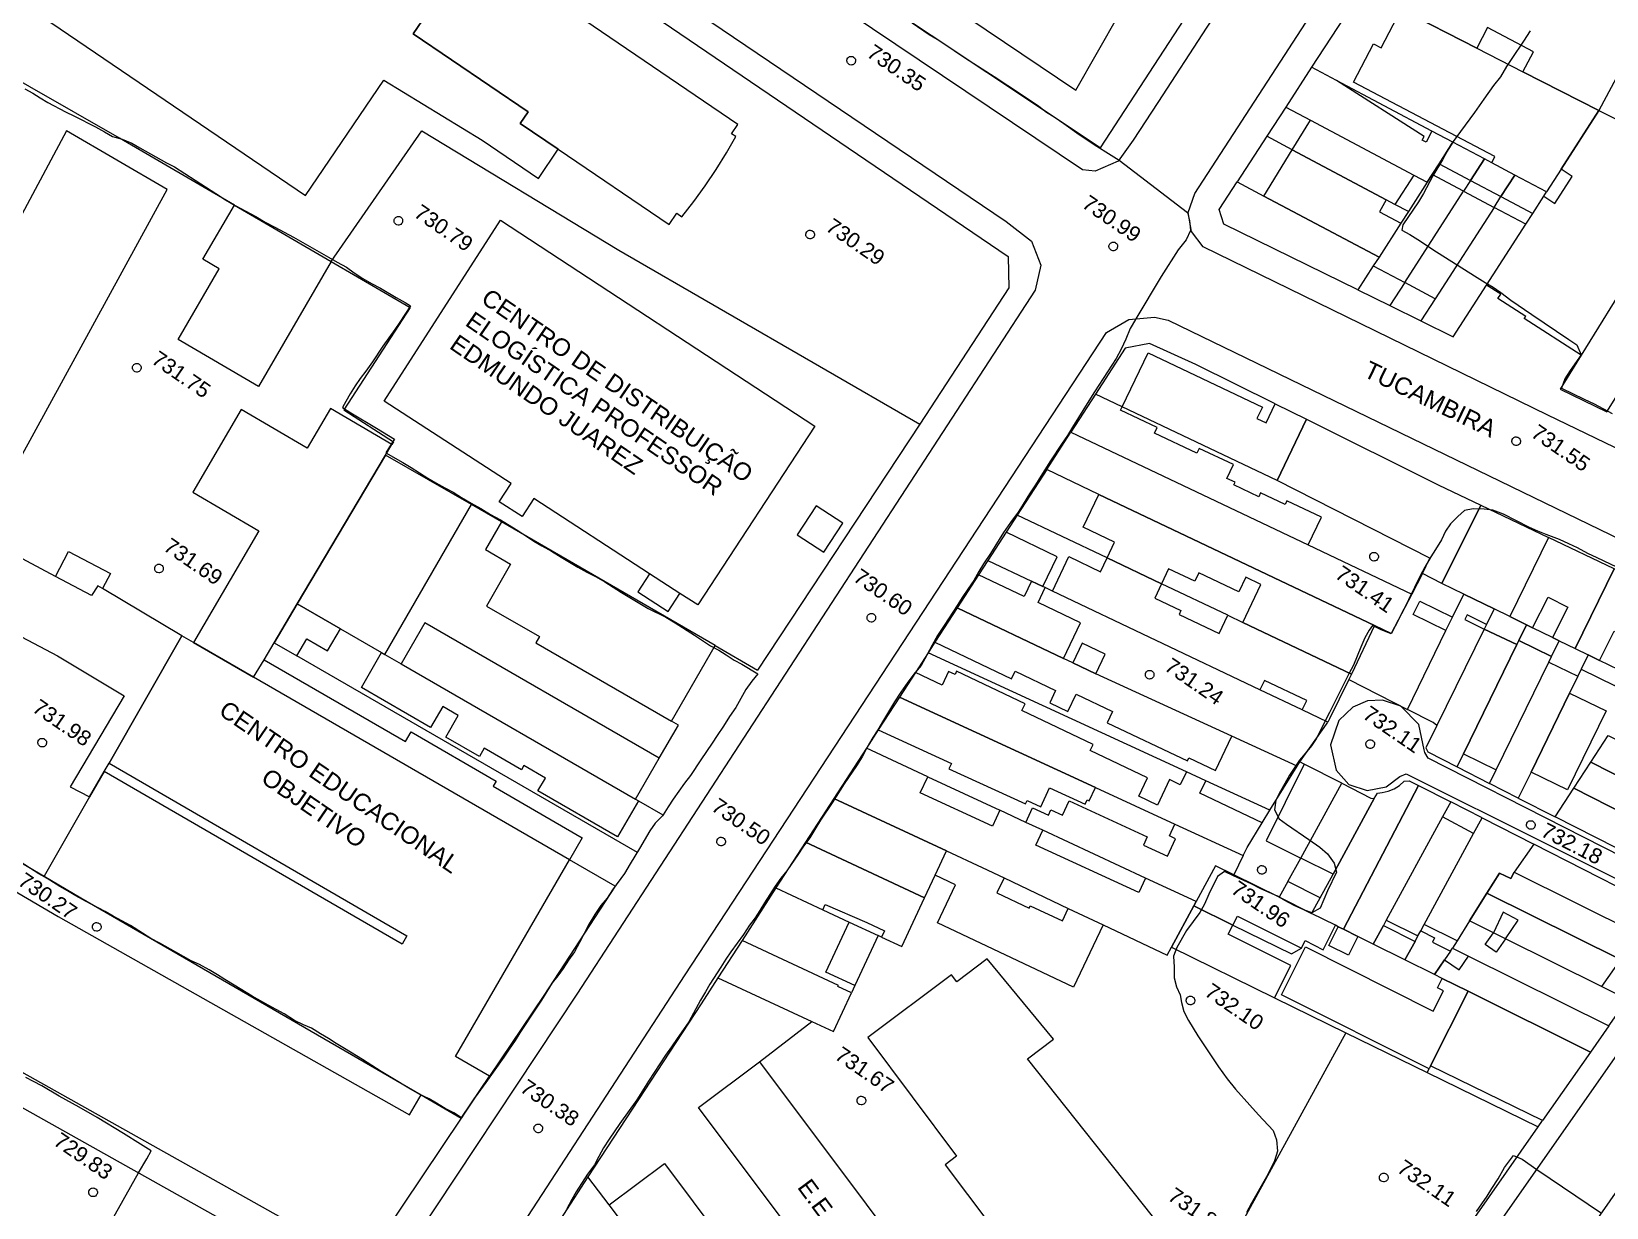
# Model space of a CAD drawing. Header units: metres. Extents: x 322294 to 7190115, y 7390841 to 10157759.
# Drawn here: x 322910.4 to 323092.1, y 7393613.1 to 7393748.8 of the extents above; entities that cross this region are included whole.
import ezdxf
from ezdxf.enums import TextEntityAlignment as Align

# ---------------------------------------------------------------- set-up
doc = ezdxf.new("R2010")
doc.units = ezdxf.units.M
doc.layers.get('0').update_dxf_attribs({"lineweight": 18})
for name, color, linetype, lineweight in [('100_SIST_VIARIO_MEIO_FIO', 1, 'Continuous', 18), ('160_P_SIMP_ASF_TOP', 7, 'Continuous', 18), ('206_MURO_E_MURO_ARRIMO', 7, 'Continuous', 18), ('214_PROJ_BEIRAL_EDIF', 10, 'Continuous', 18), ('216_EDIF_NOTAVEL', 2, 'Continuous', 18), ('218_EDIF_NOTAVEL_TOP', 7, 'Continuous', 18), ('600_CURVA_MESTRA', 14, 'Continuous', 18), ('604_CURVA_INTERM', 7, 'Continuous', 18), ('606_PTO_COTADO', 7, 'Continuous', 18), ('608_PTO_COTADO_INTERVIA', 1, 'Continuous', 18)]:
    doc.layers.add(name, color=color, linetype=linetype, lineweight=lineweight)
doc.styles.add('Style-Arial', font='arial.ttf', dxfattribs={"height": 1.75})

# ---------------------------------------------------------------- blocks, each defined once
blk = doc.blocks.new('SP09')
at = {"color": 0, "linetype": 'Continuous'}
blk.add_lwpolyline([(-0.03, -0.51), (-0.14, -0.49), (-0.24, -0.46), (-0.31, -0.42), (-0.35, -0.39), (-0.42, -0.31), (-0.47, -0.24), (-0.51, -0.15), (-0.52, -0.09), (-0.52, 0.03), (-0.51, 0.11), (-0.48, 0.2), (-0.44, 0.27), (-0.4, 0.33), (-0.32, 0.39), (-0.23, 0.44), (-0.15, 0.48), (-0.1, 0.48), (-0.03, 0.48), (0.08, 0.48), (0.19, 0.44), (0.27, 0.4), (0.35, 0.32), (0.41, 0.23), (0.46, 0.11), (0.48, 0.03), (0.48, -0.03), (0.47, -0.08), (0.44, -0.21), (0.38, -0.3), (0.31, -0.38), (0.23, -0.44), (0.1, -0.49), (0.02, -0.51)], close=True, dxfattribs=at)
blk = doc.blocks.new('SP10')
at = {"color": 0, "linetype": 'Continuous'}
blk.add_lwpolyline([(-0.03, -0.51), (-0.14, -0.49), (-0.24, -0.46), (-0.31, -0.42), (-0.35, -0.39), (-0.42, -0.31), (-0.47, -0.24), (-0.51, -0.15), (-0.52, -0.09), (-0.52, 0.03), (-0.51, 0.11), (-0.48, 0.2), (-0.44, 0.27), (-0.4, 0.33), (-0.32, 0.39), (-0.23, 0.44), (-0.15, 0.48), (-0.1, 0.48), (-0.03, 0.48), (0.08, 0.48), (0.19, 0.44), (0.27, 0.4), (0.35, 0.32), (0.41, 0.23), (0.46, 0.11), (0.48, 0.03), (0.48, -0.03), (0.47, -0.08), (0.44, -0.21), (0.38, -0.3), (0.31, -0.38), (0.23, -0.44), (0.1, -0.49), (0.02, -0.51)], close=True, dxfattribs=at)

msp = doc.modelspace()

# ---------------------------------------------------------------- linework, layer by layer
at = {"layer": '100_SIST_VIARIO_MEIO_FIO'}
for points in [[(323086.03, 7393810.731), (323079.976, 7393801.412), (323057.315, 7393766.633), (323045.978, 7393749.248), (323040.309, 7393740.555), (323037.475, 7393736.208), (323035.752, 7393733.805), (323033.085, 7393732.648), (323031.621, 7393732.794), (322988.581, 7393761.758), (322951.162, 7393787.143), (322932.79, 7393799.672), (322923.604, 7393805.937), (322918.699, 7393809.263), (322916.248, 7393810.925), (322914.622, 7393813.36), (322914.375, 7393815.554), (322915.073, 7393817.633), (322966.512, 7393890.6)], [(323177.054, 7393749.903), (323154.404, 7393717.841), (323131.751, 7393686.103), (323129.083, 7393684.792), (323126.11, 7393684.814), (323085.307, 7393704.51), (323045.573, 7393723.923), (323044.196, 7393725.672), (323043.819, 7393727.867), (323044.59, 7393730.06), (323077.632, 7393780.949), (323093.691, 7393805.611)], [(323103.206, 7393644.916), (323040.574, 7393555.447), (323038.188, 7393553.724), (323035.249, 7393553.879), (322996.362, 7393575.727), (322962.021, 7393595.284), (322960.779, 7393597.142), (322960.34, 7393599.335), (322960.772, 7393601.528), (322985.793, 7393639.968), (323034.416, 7393714.048), (323036.993, 7393715.538), (323039.956, 7393715.816), (323041.498, 7393715.445), (323120.653, 7393677.106)], [(323102.962, 7393648.943), (323071.497, 7393664.964), (323071.124, 7393665.589), (323071.059, 7393665.921), (323070.414, 7393668.812), (323068.351, 7393670.937), (323066.23, 7393671.636), (323064.497, 7393671.552), (323062.815, 7393670.838), (323061.21, 7393669.283), (323060.256, 7393666.478), (323060.882, 7393663.582), (323062.348, 7393661.914), (323064.466, 7393661.228), (323066.655, 7393661.634), (323068.228, 7393662.834), (323068.969, 7393663.137), (323101.355, 7393647.006)], [(323054.462, 7393559.412), (323093.935, 7393615.931)]]:
    msp.add_lwpolyline(points, dxfattribs=at)
msp.add_lwpolyline([(323022.846, 7393726.842), (323025.756, 7393724.57), (323026.823, 7393721.814), (323026.161, 7393718.934), (322973.298, 7393637.741), (322952.353, 7393606.114), (322949.743, 7393604.674), (322946.78, 7393604.349), (322944.601, 7393604.875), (322853.546, 7393655.928), (322817.077, 7393676.634), (322815.979, 7393678.578), (322815.788, 7393680.803), (322816.723, 7393683.184), (322876.239, 7393763.209), (322904.689, 7393802.35), (322907.443, 7393803.45), (322909.671, 7393803.269), (322911.645, 7393802.254), (322985.906, 7393751.814)], close=True, dxfattribs=at)
at = {"layer": '206_MURO_E_MURO_ARRIMO'}
for p, q in [((322911.385, 7393798.676), (323023.057, 7393722.825)), ((323055.621, 7393769.019), (323033.671, 7393735.359)), ((323033.671, 7393735.359), (322991.805, 7393763.231)), ((323063.89, 7393753.575), (323058.064, 7393744.628)), ((323055.076, 7393740.039), (323052.882, 7393736.671)), ((323052.882, 7393736.671), (323049.463, 7393731.421)), ((323023.057, 7393722.825), (323023.134, 7393719.201)), ((323023.134, 7393719.201), (323012.885, 7393703.484)), ((323063.404, 7393718.958), (323067.095, 7393717.147)), ((323067.095, 7393717.147), (323070.676, 7393715.389)), ((323039.351, 7393712.785), (323036.551, 7393712.22)), ((323044.72, 7393710.353), (323039.351, 7393712.785)), ((323036.551, 7393712.22), (323033.139, 7393706.945)), ((323053.841, 7393705.825), (323044.72, 7393710.353)), ((323012.885, 7393703.484), (322994.162, 7393675.083)), ((323027.505, 7393698.237), (323024.109, 7393692.989)), ((323024.109, 7393692.989), (323022.82, 7393690.995)), ((323020.725, 7393687.758), (323019.652, 7393686.098)), ((323014.616, 7393678.315), (323013.826, 7393677.095)), ((323013.826, 7393677.095), (323012.364, 7393674.834)), ((323059.784, 7393668.885), (323059.916, 7393669.107)), ((323008.079, 7393668.21), (323006.711, 7393666.096)), ((323056.71, 7393664.526), (323059.784, 7393668.885)), ((323057.21, 7393664.271), (323056.71, 7393664.526)), ((323074.848, 7393663.943), (323078.586, 7393662.04)), ((323077.739, 7393658.067), (323074.105, 7393659.917)), ((323081.906, 7393660.35), (323086.175, 7393658.176)), ((322977.713, 7393650.196), (322969.507, 7393637.592)), ((322996.28, 7393649.973), (322992.365, 7393643.921)), ((322989.588, 7393639.629), (322987.636, 7393636.612)), ((322969.507, 7393637.592), (322963.229, 7393628.252)), ((322987.636, 7393636.612), (322974.562, 7393616.663)), ((323058.586, 7393585.793), (323084.213, 7393622.439)), ((323084.213, 7393622.439), (323084.703, 7393623.14)), ((322974.562, 7393616.663), (322963.778, 7393599.976))]:
    msp.add_line(p, q, dxfattribs=at)
for points in [[(322933.808, 7393728.745), (322920.567, 7393736.462), (322879.163, 7393760.194)], [(323071.948, 7393737.263), (323060.947, 7393743.099)], [(322944.972, 7393722.239), (322955.442, 7393737.282), (322978.136, 7393723.555), (323012.885, 7393703.484)], [(323055.836, 7393735.104), (323052.882, 7393736.671)], [(323076.392, 7393731.585), (323075.591, 7393730.341)], [(323079.103, 7393728.477), (323079.905, 7393729.722)], [(323069.227, 7393728), (323067.68, 7393728.821)], [(322944.972, 7393722.239), (322954.076, 7393716.934), (322946.428, 7393705.137), (322952.155, 7393701.422), (322951.976, 7393701.12)], [(323068.802, 7393719.798), (323067.095, 7393717.147)], [(322964.621, 7393692.189), (322961.149, 7393694.194)], [(323034.477, 7393688.055), (323024.109, 7393692.989)], [(323028.165, 7393684.217), (323027.335, 7393684.612)], [(323048.415, 7393681.422), (323040.752, 7393685.069)], [(322980.298, 7393654.058), (322941.027, 7393676.741)], [(322989.277, 7393677.947), (322994.162, 7393675.083)], [(323043.628, 7393663.375), (323013.826, 7393677.095)], [(323089.155, 7393675.197), (323088.761, 7393674.39)], [(323056.983, 7393670.503), (323052.097, 7393672.828)], [(322982.817, 7393664.944), (322985.019, 7393668.757), (322984.232, 7393669.212)], [(323056.39, 7393664.022), (323048.843, 7393667.481)], [(323053.258, 7393658.941), (323056.39, 7393664.022)], [(323056.39, 7393664.022), (323056.71, 7393664.526)], [(323013.79, 7393662.802), (323022.104, 7393658.933)], [(323053.258, 7393658.941), (323045.864, 7393662.345)], [(322980.425, 7393660.022), (322983.211, 7393658.413)], [(322900.176, 7393658.177), (322911.867, 7393651.326)], [(323052.364, 7393657.49), (323053.258, 7393658.941)], [(322977.713, 7393650.196), (322972.454, 7393653.233)], [(323055.306, 7393650.707), (323056.805, 7393653.431)], [(323001.668, 7393647.466), (323004.723, 7393646.044)], [(323048.977, 7393645.693), (323055.735, 7393642.376), (323056.881, 7393643.031)], [(323008.459, 7393644.306), (323008.075, 7393644.484)], [(323080.419, 7393644.118), (323079.024, 7393644.811)], [(323074.093, 7393642.69), (323074.32, 7393643.016)], [(323005.391, 7393638.718), (323004.994, 7393637.864)], [(323053.794, 7393637.321), (323062.02, 7393633.283)], [(322994.398, 7393629.913), (323000.428, 7393634.584)], [(323062.02, 7393633.283), (323040.593, 7393594.165)], [(323062.02, 7393633.283), (323071.395, 7393628.702)], [(323071.395, 7393628.702), (323071.605, 7393629.119)], [(323071.395, 7393628.702), (323084.213, 7393622.439)], [(322977.045, 7393613.423), (322974.562, 7393616.663)]]:
    msp.add_lwpolyline(points, dxfattribs=at)
at = {"layer": '214_PROJ_BEIRAL_EDIF'}
for points in [[(323048.353, 7393772.696), (323010.386, 7393791.908), (322993.709, 7393767.015), (323030.87, 7393741.983)], [(323084.002, 7393759.946), (323082.724, 7393757.518), (323088.001, 7393754.739), (323089.279, 7393757.167), (323094.983, 7393754.162), (323097.519, 7393752.827), (323098.093, 7393752.525), (323091.207, 7393739.656), (323082.441, 7393744.123), (323083.655, 7393746.429), (323078.367, 7393749.214), (323077.115, 7393746.836), (323068.393, 7393751.281), (323063.89, 7393753.575), (323072.116, 7393766.206)], [(323086.837, 7393732.869), (323085.155, 7393730.257), (323081.498, 7393732.197), (323078.832, 7393733.612), (323079.21, 7393734.33), (323062.892, 7393742.925), (323065.211, 7393747.328), (323066.073, 7393746.875), (323068.393, 7393751.281), (323077.115, 7393746.836), (323082.441, 7393744.123), (323091.207, 7393739.656)], [(323060.947, 7393743.099), (323058.064, 7393744.628), (323055.076, 7393740.039), (323057.932, 7393738.524), (323069.855, 7393732.199), (323071.402, 7393731.378), (323071.971, 7393732.261), (323072.772, 7393733.506), (323074.366, 7393735.981), (323071.948, 7393737.263), (323071.269, 7393735.984), (323070.809, 7393736.228), (323071.04, 7393736.664)], [(323057.932, 7393738.524), (323069.855, 7393732.199), (323067.68, 7393728.821), (323066.663, 7393729.361), (323055.836, 7393735.104)], [(323078.233, 7393719.508), (323082.76, 7393726.538), (323083.561, 7393727.782), (323084.839, 7393729.767), (323086.13, 7393728.935), (323088.128, 7393732.038), (323086.837, 7393732.869), (323091.207, 7393739.656), (323095.099, 7393737.673), (323102.942, 7393733.676), (323100.778, 7393730.185), (323089.146, 7393711.422), (323082.595, 7393715.64), (323082.756, 7393715.89), (323079.549, 7393717.955), (323079.87, 7393718.454)], [(323068.355, 7393726.646), (323065.837, 7393722.735), (323052.571, 7393729.773), (323055.836, 7393735.104), (323066.663, 7393729.361), (323065.91, 7393727.943)], [(323072.772, 7393733.506), (323076.392, 7393731.585), (323077.986, 7393734.06), (323074.366, 7393735.981)], [(323079.905, 7393729.722), (323081.498, 7393732.197), (323078.832, 7393733.612), (323077.986, 7393734.06), (323076.392, 7393731.585)], [(323052.571, 7393729.773), (323065.837, 7393722.735), (323065.182, 7393721.718), (323063.404, 7393718.958), (323047.939, 7393726.547), (323047.396, 7393728.247), (323049.463, 7393731.421)], [(323068.355, 7393726.646), (323065.837, 7393722.735), (323065.182, 7393721.718), (323068.802, 7393719.798), (323075.591, 7393730.341), (323071.971, 7393732.261), (323071.402, 7393731.378), (323069.227, 7393728)], [(323079.905, 7393729.722), (323083.561, 7393727.782), (323084.839, 7393729.767), (323085.155, 7393730.257), (323081.498, 7393732.197)], [(323079.103, 7393728.477), (323072.315, 7393717.935), (323068.802, 7393719.798), (323075.591, 7393730.341)], [(323092.127, 7393704.902), (323097.546, 7393713.552), (323098.021, 7393714.31), (323094.662, 7393715.937), (323095.905, 7393716.41), (323097.297, 7393718.472), (323097.136, 7393719.624), (323100.369, 7393718.058), (323100.517, 7393718.294), (323105.675, 7393726.529), (323106.292, 7393727.514), (323100.778, 7393730.185), (323089.146, 7393711.422), (323086.726, 7393707.518)], [(323074.403, 7393713.56), (323078.233, 7393719.508), (323082.76, 7393726.538), (323079.103, 7393728.477), (323072.315, 7393717.935), (323070.676, 7393715.389)], [(323036.203, 7393705.487), (323039.221, 7393711.706), (323052.387, 7393705.441), (323051.763, 7393704.13), (323052.802, 7393703.636), (323053.841, 7393705.825), (323057.455, 7393704.031), (323054.096, 7393696.972)], [(323057.661, 7393689.541), (323059.187, 7393692.747), (323055.202, 7393694.644), (323054.995, 7393694.211), (323052.186, 7393695.548), (323051.965, 7393695.085), (323049.087, 7393696.455), (323049.235, 7393696.765), (323048.298, 7393697.211), (323049.054, 7393698.8), (323045.11, 7393700.677), (323044.84, 7393700.11), (323039.933, 7393702.445), (323040.23, 7393703.069), (323036.005, 7393705.08), (323036.203, 7393705.487), (323033.139, 7393706.945), (323030.302, 7393702.561)], [(323054.096, 7393696.972), (323057.455, 7393704.031), (323072.644, 7393696.491), (323077.572, 7393694.124), (323073.084, 7393685.104), (323070.869, 7393686.237), (323071.717, 7393688.021)], [(323065.326, 7393680.238), (323033.516, 7393695.376), (323027.505, 7393698.237), (323030.302, 7393702.561), (323057.661, 7393689.541), (323069.621, 7393683.85), (323067.253, 7393679.321)], [(322946.044, 7393679.88), (322950.795, 7393677.136), (322951.171, 7393676.919), (322961.149, 7393694.194), (322951.256, 7393699.908), (322941.066, 7393682.756)], [(323033.516, 7393695.376), (323065.326, 7393680.238), (323062.663, 7393674.642), (323050.126, 7393680.608), (323052.213, 7393684.993), (323050.479, 7393685.819), (323049.678, 7393684.137), (323045.072, 7393686.329), (323044.607, 7393685.353), (323041.574, 7393686.797), (323040.752, 7393685.069), (323034.477, 7393688.055), (323035.336, 7393689.861), (323031.712, 7393691.586)], [(323079.11, 7393682.161), (323075.604, 7393683.873), (323073.084, 7393685.104), (323077.572, 7393694.124), (323085.379, 7393690.409), (323080.92, 7393681.277)], [(322984.232, 7393669.212), (322989.277, 7393677.947), (322964.621, 7393692.189), (322962.779, 7393689), (322965.674, 7393687.328), (322962.879, 7393682.489), (322968.985, 7393678.962), (322968.576, 7393678.255)], [(323025.76, 7393685.362), (323027.078, 7393684.735), (323028.721, 7393688.187), (323022.82, 7393690.995), (323020.725, 7393687.758)], [(323083.55, 7393679.993), (323085.345, 7393683.519), (323087.633, 7393682.354), (323085.858, 7393678.866), (323086.62, 7393678.494), (323088.471, 7393677.59), (323092.968, 7393686.798), (323085.379, 7393690.409), (323080.92, 7393681.277), (323082.852, 7393680.334)], [(323056.983, 7393670.503), (323057.496, 7393671.581), (323052.61, 7393673.907), (323052.097, 7393672.828), (323028.165, 7393684.217), (323030.058, 7393688.196), (323033.715, 7393686.455), (323034.477, 7393688.055), (323040.752, 7393685.069), (323039.962, 7393683.41), (323042.981, 7393681.973), (323042.771, 7393681.532), (323047.416, 7393679.322), (323048.415, 7393681.422), (323050.126, 7393680.608), (323062.663, 7393674.642), (323062.361, 7393674.006), (323060.139, 7393669.481), (323059.916, 7393669.107)], [(322985.203, 7393683.951), (322981.703, 7393686.224), (322980.353, 7393684.146), (322983.852, 7393681.872)], [(323029.454, 7393676.432), (323031.416, 7393680.556), (323026.515, 7393682.889), (323027.335, 7393684.612), (323027.078, 7393684.735), (323025.76, 7393685.362), (323024.918, 7393683.592), (323019.652, 7393686.098), (323017.179, 7393682.276)], [(323073.558, 7393679.681), (323069.781, 7393681.525), (323070.532, 7393683.062), (323074.308, 7393681.218), (323075.604, 7393683.873), (323073.084, 7393685.104), (323070.869, 7393686.237), (323069.621, 7393683.85), (323067.253, 7393679.321), (323065.326, 7393680.238), (323062.663, 7393674.642), (323062.361, 7393674.006), (323069.112, 7393670.577)], [(323091.262, 7393676.228), (323092.968, 7393679.578), (323095.186, 7393678.448), (323093.499, 7393675.135), (323093.877, 7393674.951), (323096.13, 7393673.85), (323100.664, 7393683.136), (323092.968, 7393686.798), (323088.471, 7393677.59), (323089.967, 7393676.86)], [(323078.235, 7393680.38), (323076.001, 7393681.47), (323075.736, 7393680.927), (323077.968, 7393679.837), (323072.497, 7393668.702), (323072.076, 7393669.071), (323069.112, 7393670.577), (323073.558, 7393679.681), (323074.308, 7393681.218), (323075.604, 7393683.873), (323079.11, 7393682.161)], [(322941.027, 7393676.741), (322942.16, 7393678.697), (322944.554, 7393677.31), (322946.044, 7393679.88), (322941.066, 7393682.756), (322938.396, 7393678.261)], [(323048.843, 7393667.481), (323033.161, 7393674.667), (323030.503, 7393675.933), (323029.454, 7393676.432), (323017.179, 7393682.276), (323014.616, 7393678.315), (323023.453, 7393674.109), (323023.869, 7393674.983), (323028.536, 7393672.761), (323027.849, 7393671.317), (323029.945, 7393670.32), (323030.904, 7393672.334), (323035.111, 7393670.332), (323034.493, 7393669.032), (323043.739, 7393664.631), (323043.909, 7393664.988), (323046.965, 7393663.533)], [(323081.749, 7393678.076), (323081.962, 7393678.511), (323082.852, 7393680.334), (323080.92, 7393681.277), (323079.11, 7393682.161), (323078.235, 7393680.38), (323077.968, 7393679.837)], [(322953.042, 7393675.838), (322980.087, 7393660.217), (322982.817, 7393664.944), (322955.773, 7393680.565)], [(323075.574, 7393665.43), (323081.749, 7393678.076), (323077.968, 7393679.837), (323072.497, 7393668.702), (323071.227, 7393666.131), (323071.465, 7393665.666), (323074.848, 7393663.943)], [(323082.852, 7393680.334), (323081.962, 7393678.511), (323085.73, 7393676.672), (323086.62, 7393678.494), (323085.858, 7393678.866), (323083.55, 7393679.993)], [(323030.503, 7393675.933), (323033.161, 7393674.667), (323034.25, 7393676.953), (323031.59, 7393678.219)], [(323085.414, 7393676.024), (323085.73, 7393676.672), (323081.962, 7393678.511), (323081.749, 7393678.076), (323075.574, 7393665.43), (323079.343, 7393663.59)], [(322972.454, 7393653.233), (322936.027, 7393674.274), (322937.234, 7393676.306), (322953.543, 7393666.855), (322954.2, 7393667.988), (322963.997, 7393662.311), (322963.652, 7393661.716), (322973.921, 7393655.765)], [(322950.795, 7393677.136), (322951.171, 7393676.919), (322953.042, 7393675.838), (322980.087, 7393660.217), (322980.425, 7393660.022), (322978.018, 7393655.856), (322968.826, 7393661.165), (322969.685, 7393662.651), (322967.2, 7393664.086), (322966.923, 7393663.608), (322962.623, 7393666.092), (322962.07, 7393665.134), (322958.203, 7393667.368), (322959.638, 7393669.851), (322957.843, 7393670.888), (322956.448, 7393668.472), (322948.456, 7393673.088)], [(323089.967, 7393676.86), (323089.155, 7393675.197), (323093.065, 7393673.288), (323093.877, 7393674.951), (323093.499, 7393675.135), (323091.262, 7393676.228)], [(323033.122, 7393661.559), (323042.279, 7393657.343), (323050.161, 7393653.715), (323050.612, 7393654.648), (323052.364, 7393657.49), (323045.181, 7393660.909), (323045.864, 7393662.345), (323043.628, 7393663.375), (323042.917, 7393661.881), (323041.684, 7393662.468), (323040.292, 7393659.543), (323038.134, 7393660.57), (323039.14, 7393662.683), (323032.517, 7393665.834), (323032.853, 7393666.54), (323024.648, 7393670.445), (323025.008, 7393671.203), (323017.104, 7393674.964), (323016.93, 7393674.599), (323016.192, 7393674.951), (323015.44, 7393673.37), (323012.364, 7393674.834), (323010.51, 7393671.969)], [(323079.343, 7393663.59), (323085.414, 7393676.024), (323088.761, 7393674.39), (323087.816, 7393672.454), (323083.369, 7393663.347), (323081.906, 7393660.35), (323078.586, 7393662.04)], [(323033.122, 7393661.559), (323010.51, 7393671.969), (323008.079, 7393668.21), (323016.51, 7393664.328), (323016.236, 7393663.733), (323025.072, 7393659.665), (323025.258, 7393660.069), (323026.821, 7393659.349), (323027.826, 7393661.532), (323031.949, 7393659.634), (323032.186, 7393660.149), (323032.423, 7393660.039)], [(323083.369, 7393663.347), (323087.816, 7393672.454), (323092.028, 7393670.397), (323087.582, 7393661.29)], [(323106.868, 7393660.144), (323104.741, 7393657.139), (323090.284, 7393664.5), (323092.28, 7393667.572)], [(323038.892, 7393651.12), (323038.118, 7393649.439), (323026.263, 7393654.896), (323027.059, 7393656.627), (323025.104, 7393657.537), (323022.104, 7393658.933), (323021.26, 7393657.1), (323012.93, 7393660.935), (323013.79, 7393662.802), (323006.711, 7393666.096), (323002.956, 7393660.292), (323015.93, 7393654.254), (323020.073, 7393652.326), (323022.592, 7393651.132), (323030.001, 7393647.622), (323034.004, 7393645.725), (323041.416, 7393642.213), (323041.92, 7393643.15), (323044.476, 7393647.903), (323044.742, 7393648.398)], [(323056.805, 7393653.431), (323061.554, 7393662.059), (323057.21, 7393664.271), (323052.81, 7393655.416)], [(323102.632, 7393654.178), (323088.314, 7393661.468), (323090.284, 7393664.5), (323104.741, 7393657.139), (323107.497, 7393655.735), (323105.417, 7393652.761)], [(323060.533, 7393651.578), (323056.805, 7393653.431), (323061.554, 7393662.059), (323064.913, 7393660.349), (323065.284, 7393660.276)], [(323061.142, 7393645.503), (323060.81, 7393645.669), (323058.038, 7393647.046), (323059.034, 7393648.854), (323060.533, 7393651.578), (323065.284, 7393660.276), (323065.658, 7393660.895), (323066.197, 7393660.969), (323066.909, 7393661.122), (323067.592, 7393661.402), (323068.217, 7393661.796), (323068.755, 7393662.286), (323069.325, 7393662.351), (323070.397, 7393661.805), (323061.733, 7393645.21)], [(323065.182, 7393643.496), (323063.41, 7393644.377), (323061.733, 7393645.21), (323070.397, 7393661.805), (323074.105, 7393659.917), (323073.171, 7393658.199), (323066.68, 7393646.252), (323066.343, 7393645.633)], [(323014.632, 7393651.465), (323015.93, 7393654.254), (323002.956, 7393660.292), (322999.689, 7393655.242), (323013.417, 7393648.854)], [(323044.742, 7393648.398), (323038.892, 7393651.12), (323027.059, 7393656.627), (323025.104, 7393657.537), (323025.881, 7393659.226), (323027.703, 7393658.387), (323027.986, 7393659.001), (323029.341, 7393658.377), (323030.091, 7393660.007), (323039.103, 7393655.858), (323038.665, 7393654.907), (323041.436, 7393653.631), (323042.371, 7393655.662), (323041.656, 7393655.991), (323042.279, 7393657.343), (323050.161, 7393653.715), (323049.087, 7393651.494), (323046.972, 7393652.545)], [(323086.175, 7393658.176), (323088.314, 7393661.468), (323102.632, 7393654.178), (323100.232, 7393651.019)], [(323070.648, 7393645.016), (323071.051, 7393645.757), (323076.753, 7393656.253), (323073.171, 7393658.199), (323066.68, 7393646.252), (323070.333, 7393644.437)], [(323076.753, 7393656.253), (323077.739, 7393658.067), (323083.701, 7393655.031), (323081.414, 7393651.79), (323081.047, 7393651.052), (323079.746, 7393651.698), (323078.292, 7393649.375), (323076.287, 7393646.171), (323074.851, 7393643.869), (323071.051, 7393645.757)], [(322955.339, 7393626.105), (322959.98, 7393623.416), (322948.695, 7393606.625), (322890.352, 7393639.325), (322899.961, 7393654.599), (322913.479, 7393646.678), (322954.002, 7393623.823)], [(323008.459, 7393644.306), (323010.794, 7393643.219), (323013.417, 7393648.854), (322999.689, 7393655.242), (322996.28, 7393649.973), (323001.668, 7393647.466), (323001.945, 7393648.068), (323006.743, 7393645.996), (323008.801, 7393645.049)], [(323095.73, 7393644.676), (323098.723, 7393643.189), (323100.886, 7393646.281), (323083.701, 7393655.031), (323081.414, 7393651.79)], [(323056.881, 7393643.031), (323057.32, 7393643.903), (323059.398, 7393642.859), (323060.81, 7393645.669), (323058.038, 7393647.046), (323054.31, 7393648.898), (323049.087, 7393651.494), (323046.972, 7393652.545), (323044.742, 7393648.398), (323044.476, 7393647.903), (323048.977, 7393645.693), (323049.503, 7393646.74)], [(323081.414, 7393651.79), (323095.73, 7393644.676), (323093.68, 7393641.728), (323078.292, 7393649.375), (323079.746, 7393651.698), (323081.047, 7393651.052)], [(323059.034, 7393648.854), (323055.306, 7393650.707), (323054.31, 7393648.898), (323058.038, 7393647.046)], [(323079.024, 7393644.811), (323076.287, 7393646.171), (323078.292, 7393649.375), (323093.68, 7393641.728), (323091.509, 7393638.607), (323080.419, 7393644.118), (323081.907, 7393646.257), (323080.168, 7393647.202)], [(323053.794, 7393637.321), (323055.657, 7393641.027), (323048.452, 7393644.649), (323048.977, 7393645.693), (323044.476, 7393647.903), (323041.92, 7393643.15)], [(323004.723, 7393646.044), (323008.075, 7393644.484), (323005.391, 7393638.718), (323002.04, 7393640.278)], [(323061.142, 7393645.503), (323061.733, 7393645.21), (323063.41, 7393644.377), (323062.319, 7393642.207), (323060.057, 7393643.344)], [(323066.343, 7393645.633), (323069.997, 7393643.818), (323068.835, 7393641.681), (323065.182, 7393643.496)], [(323079.024, 7393644.811), (323076.287, 7393646.171), (323074.851, 7393643.869), (323074.32, 7393643.016), (323076.158, 7393642.102), (323092.34, 7393634.061), (323094.485, 7393637.128), (323091.509, 7393638.607), (323080.419, 7393644.118), (323079.346, 7393642.575), (323078.081, 7393643.454)], [(323004.994, 7393637.864), (323003.422, 7393638.595), (323003.491, 7393638.743), (322992.365, 7393643.921), (322989.588, 7393639.629), (323000.428, 7393634.584), (323002.927, 7393633.422)], [(323069.997, 7393643.818), (323070.333, 7393644.437), (323070.648, 7393645.016), (323072.256, 7393644.217), (323072.011, 7393643.725), (323074.093, 7393642.69), (323073.406, 7393641.703), (323072.221, 7393639.998), (323068.835, 7393641.681)], [(323071.775, 7393629.457), (323071.605, 7393629.119), (323054.595, 7393637.67), (323057.363, 7393643.175), (323072.085, 7393635.775), (323073.266, 7393638.124), (323072.579, 7393638.469), (323073.122, 7393639.55), (323076.104, 7393638.069)], [(323076.158, 7393642.102), (323092.34, 7393634.061), (323090.233, 7393631.048), (323076.104, 7393638.069), (323073.122, 7393639.55), (323072.221, 7393639.998), (323073.406, 7393641.703), (323075.074, 7393640.543)], [(323076.104, 7393638.069), (323090.233, 7393631.048), (323084.703, 7393623.14), (323071.775, 7393629.457)]]:
    msp.add_lwpolyline(points, close=True, dxfattribs=at)
at = {"layer": '216_EDIF_NOTAVEL'}
for points in [[(322971.161, 7393735.18), (322966.778, 7393738.157), (322967.682, 7393739.487), (322954.443, 7393748.479), (322960.748, 7393757.762), (322922.796, 7393783.54), (322921.278, 7393784.571), (322916.652, 7393777.761), (322918.857, 7393776.264), (322909.371, 7393762.298), (322907.298, 7393763.706), (322902.517, 7393756.668), (322942.019, 7393729.837), (322951.05, 7393743.133), (322962.392, 7393736.226), (322968.879, 7393731.82)], [(322971.161, 7393735.18), (322983.949, 7393726.502), (322984.832, 7393727.79), (322985.417, 7393727.39), (322986.806, 7393729.156), (322988.128, 7393730.973), (322989.382, 7393732.839), (322990.565, 7393734.75), (322991.646, 7393736.649), (322991.168, 7393736.972), (322991.896, 7393738.048), (322961.387, 7393758.783), (322947.941, 7393767.883), (322923.476, 7393784.544), (322922.796, 7393783.54), (322960.748, 7393757.762), (322954.443, 7393748.479), (322967.682, 7393739.487), (322966.778, 7393738.157)], [(322898.376, 7393721.452), (322894.771, 7393714.882), (322900.485, 7393711.535), (322895.581, 7393703.12), (322907.318, 7393696.28), (322926.06, 7393730.545), (322914.453, 7393737.31), (322904.154, 7393718.085)], [(322933.808, 7393728.745), (322944.972, 7393722.239), (322936.574, 7393707.83), (322927.312, 7393713.227), (322932.06, 7393721.375), (322930.158, 7393722.483)], [(322985.203, 7393683.951), (322981.703, 7393686.224), (322968.366, 7393694.891), (322967.008, 7393692.801), (322964.367, 7393694.517), (322965.724, 7393696.607), (322951.093, 7393706.114), (322964.52, 7393727.007), (323000.753, 7393703.246), (322987.25, 7393682.621)], [(322871.139, 7393699.005), (322907.857, 7393679.658), (322913.387, 7393676.768), (322921.106, 7393672.121), (322914.853, 7393661.652), (322917.111, 7393660.472), (322918.795, 7393663.41), (322919.351, 7393664.379), (322927.761, 7393679.05), (322918.579, 7393684.508), (322918.06, 7393684.817), (322917.327, 7393683.723), (322913.175, 7393685.91), (322906.514, 7393689.42), (322848.494, 7393719.749), (322842.531, 7393711.886), (322860.877, 7393701.891), (322862.874, 7393705.461), (322871.94, 7393700.499)], [(322951.976, 7393701.12), (322944.899, 7393705.266), (322942.22, 7393700.693), (322934.583, 7393705.168), (322929, 7393695.64), (322936.637, 7393691.165), (322929.089, 7393678.282), (322936.027, 7393674.274), (322937.234, 7393676.306), (322938.396, 7393678.261), (322941.066, 7393682.756), (322951.256, 7393699.908)], [(323003.978, 7393692.041), (323000.918, 7393694.044), (322998.731, 7393690.703), (323001.791, 7393688.7)], [(322918.579, 7393684.508), (322918.06, 7393684.817), (322917.327, 7393683.723), (322913.175, 7393685.91), (322914.692, 7393688.79), (322919.501, 7393686.257)], [(322911.867, 7393651.326), (322916.087, 7393648.854), (322955.339, 7393626.105), (322959.98, 7393623.416), (322963.229, 7393628.252), (322959.297, 7393630.531), (322972.454, 7393653.233), (322936.027, 7393674.274), (322929.089, 7393678.282), (322927.761, 7393679.05), (322919.351, 7393664.379), (322953.716, 7393644.463), (322953.156, 7393643.497), (322918.795, 7393663.41), (322917.111, 7393660.472)], [(323015.93, 7393654.254), (323020.073, 7393652.326), (323022.592, 7393651.132), (323021.771, 7393649.4), (323025.481, 7393647.642), (323025.614, 7393647.923), (323029.313, 7393646.17), (323030.001, 7393647.622), (323034.004, 7393645.725), (323030.594, 7393638.53), (323014.899, 7393645.967), (323016.977, 7393650.354), (323014.632, 7393651.465)], [(323020.658, 7393641.805), (323017.13, 7393639.161), (323016.525, 7393639.968), (323006.867, 7393632.731), (323017.12, 7393619.048), (323015.804, 7393618.062), (323023.399, 7393607.926), (323020.337, 7393605.632), (323024.198, 7393600.479), (323039.719, 7393612.109), (323025.277, 7393630.251), (323028.305, 7393632.519)], [(322994.398, 7393629.913), (323031.395, 7393580.539), (323024.353, 7393575.262), (323001.091, 7393606.306), (322995.41, 7393602.049), (323005.149, 7393589.051), (323007.403, 7393590.74), (323011.108, 7393585.796), (323003.347, 7393579.981), (322999.509, 7393585.104), (322998.757, 7393584.541), (322989.092, 7393597.439), (322988.064, 7393596.059), (322985.541, 7393599.427), (322987.226, 7393599.986), (322981.853, 7393607.156), (322980.522, 7393606.158), (322978.003, 7393609.52), (322979.263, 7393610.464), (322977.045, 7393613.423), (322983.404, 7393618.188), (322993.215, 7393605.094), (322998.841, 7393609.309), (322987.34, 7393624.658)]]:
    msp.add_lwpolyline(points, close=True, dxfattribs=at)
at = {"layer": '600_CURVA_MESTRA', "elevation": 730}
msp.add_lwpolyline([(322917.977, 7393608.619), (322922.75, 7393617.126), (322923.723, 7393618.751), (322924.216, 7393619.668), (322922.965, 7393620.427), (322921.032, 7393621.66), (322917.97, 7393623.502), (322915.9, 7393624.693), (322913.609, 7393625.964), (322911.597, 7393627.145), (322910.648, 7393627.661), (322909.734, 7393628.098)], dxfattribs=at)
at = {"layer": '604_CURVA_INTERM'}
for points, elevation in [([(323011.977, 7393749.764), (323013.946, 7393748.401), (323014.859, 7393747.858), (323016.846, 7393746.585), (323017.69, 7393745.991), (323018.552, 7393745.422), (323021.45, 7393743.579), (323024.485, 7393741.578), (323026.598, 7393740.147), (323027.493, 7393739.471), (323028.37, 7393738.902), (323029.49, 7393738.135), (323031.259, 7393736.886), (323032.978, 7393735.711), (323034.951, 7393734.487), (323035.846, 7393733.936), (323043.729, 7393727.877), (323043.968, 7393726.975), (323044.101, 7393725.796), (323043.589, 7393724.712), (323042.661, 7393723.591), (323040.699, 7393720.516), (323037.793, 7393715.613), (323037.746, 7393715.538), (323037.141, 7393714.49), (323036.622, 7393713.266), (323036.104, 7393712.108), (323035.534, 7393711.052), (323033.025, 7393707.181), (323032.377, 7393706.174), (323030.496, 7393703.123), (323029.923, 7393702.159), (323029.231, 7393701.173), (323027.946, 7393699.241), (323026.826, 7393697.459), (323026.223, 7393696.485), (323025.512, 7393695.419), (323024.783, 7393694.238), (323024.199, 7393693.333), (323023.321, 7393692.142), (323022.51, 7393690.982), (323021.026, 7393688.551), (323020.212, 7393687.346), (323019.662, 7393686.463), (323019.114, 7393685.452), (323018.398, 7393684.431), (323017.773, 7393683.494), (323017.175, 7393682.543), (323015.67, 7393680.261), (323014.926, 7393679.105), (323014.298, 7393677.967), (323013.694, 7393676.81), (323013.044, 7393675.632), (323012.325, 7393674.812), (323011.497, 7393673.715), (323010.696, 7393672.542), (323009.959, 7393671.426), (323008.556, 7393669.131), (323008.023, 7393668.227), (323007.454, 7393667.312), (323006.793, 7393666.208), (323006.205, 7393665.118), (323005.571, 7393664.076), (323004.159, 7393661.984), (323002.776, 7393659.801), (323001.404, 7393657.779), (323000.758, 7393656.73), (323000.182, 7393655.744), (322999.456, 7393654.807), (322998.793, 7393653.794), (322997.515, 7393651.961), (322996.839, 7393651.089), (322996.173, 7393650.171), (322994.965, 7393648.268), (322994.424, 7393647.36), (322993.88, 7393646.521), (322993.218, 7393645.669), (322992.547, 7393644.621), (322991.083, 7393642.605), (322990.501, 7393641.774), (322989.915, 7393640.83), (322988.664, 7393638.899), (322988.167, 7393638.013), (322987.583, 7393637.034), (322986.235, 7393634.553), (322984.87, 7393632.606), (322984.22, 7393631.645), (322983.545, 7393630.701), (322982.866, 7393629.696), (322981.572, 7393627.69), (322980.223, 7393625.525), (322978.261, 7393622.813), (322977.034, 7393621.023), (322976.393, 7393619.998), (322975.829, 7393619.015), (322975.351, 7393618.041), (322974.551, 7393616.983), (322973.24, 7393614.94), (322972.721, 7393614.057), (322972.143, 7393612.984)], 731), ([(323083.286, 7393748.84), (323082.511, 7393747.626), (323081.152, 7393745.625), (323080.545, 7393744.709), (323079.838, 7393743.544), (323079.056, 7393742.525), (323077.917, 7393740.968), (323076.845, 7393739.425), (323075.764, 7393737.969), (323074.151, 7393735.746), (323073.68, 7393734.938), (323073.16, 7393733.969), (323072.055, 7393732.106), (323070.977, 7393730.084), (323070.403, 7393729.123), (323068.576, 7393726.448), (323068.489, 7393725.84), (323069.402, 7393725.334), (323070.327, 7393724.764), (323072.452, 7393723.352), (323077.16, 7393720.378), (323078.065, 7393719.802), (323079, 7393719.263), (323079.904, 7393718.646), (323081.025, 7393717.783), (323083.478, 7393716.101), (323087.742, 7393713.226), (323088.645, 7393712.601), (323089.169, 7393711.482), (323087.881, 7393709.678), (323087.265, 7393708.682), (323086.888, 7393707.628), (323089.491, 7393706.366), (323090.665, 7393705.816), (323092.717, 7393704.717)], 732), ([(323094.064, 7393686.584), (323090.991, 7393688.048), (323089.929, 7393688.563), (323088.74, 7393689.188), (323087.744, 7393689.678), (323086.665, 7393690.157), (323085.125, 7393690.728), (323084.173, 7393691.116), (323083.203, 7393691.569), (323080.178, 7393693.093), (323078.984, 7393693.538), (323077.966, 7393693.667), (323076.708, 7393693.721), (323075.697, 7393693.517), (323074.915, 7393692.821), (323074.097, 7393691.963), (323073.493, 7393691.131), (323073.039, 7393690.137), (323072.366, 7393689.023), (323071.797, 7393688.177), (323071.129, 7393686.986), (323070.608, 7393686.062), (323069.253, 7393683.227), (323068.717, 7393682.126), (323067.689, 7393680.172), (323067.234, 7393679.276), (323066.103, 7393679.754), (323065.074, 7393680.262), (323064.697, 7393679.712), (323064.212, 7393678.828), (323063.742, 7393677.746), (323062.901, 7393675.689), (323062.345, 7393674.688), (323060.649, 7393671.293), (323060.13, 7393670.204), (323059.531, 7393669.111), (323059.114, 7393668.2), (323058.604, 7393667.192), (323058.054, 7393666.353), (323057.328, 7393665.494), (323056.651, 7393664.723), (323055.519, 7393662.974), (323054.958, 7393662.038), (323054.456, 7393661.152), (323053.932, 7393660.095), (323053.77, 7393658.995), (323054.316, 7393657.969), (323055.159, 7393657.344), (323057.736, 7393655.56), (323059, 7393654.691), (323059.891, 7393653.895), (323060.677, 7393652.827), (323060.921, 7393651.793), (323059.878, 7393649.66), (323059.475, 7393648.651), (323059.043, 7393647.64), (323058.093, 7393647.092), (323057.151, 7393647.473), (323056.061, 7393647.951), (323054.983, 7393648.531), (323054.11, 7393649.039), (323052.219, 7393649.889), (323051.105, 7393650.435), (323049.065, 7393651.391), (323048.018, 7393651.878), (323047.193, 7393651.284), (323046.2, 7393649.28), (323045.707, 7393648.113), (323045.164, 7393647.133), (323043.613, 7393645.058), (323042.51, 7393643.092), (323042.128, 7393642.109), (323042.204, 7393640.835), (323042.202, 7393639.612), (323042.469, 7393638.581), (323042.901, 7393637.66), (323043.046, 7393636.772), (323043.343, 7393635.721), (323043.848, 7393634.7), (323044.396, 7393633.816), (323044.922, 7393632.911), (323046.642, 7393630.381), (323047.328, 7393629.335), (323048.305, 7393627.971), (323049.289, 7393626.766), (323050.949, 7393624.913), (323051.922, 7393623.8), (323053.629, 7393622.004), (323054.024, 7393620.938), (323054.119, 7393619.606), (323053.769, 7393618.507), (323053.33, 7393617.575), (323052.845, 7393616.657), (323051.113, 7393613.62), (323050.571, 7393612.558)], 732), ([(323077.084, 7393612.67), (323078.298, 7393614.446), (323078.855, 7393615.304), (323079.563, 7393616.444), (323080.321, 7393617.738), (323081.354, 7393619.113), (323082.355, 7393618.697), (323084.027, 7393617.519), (323091.504, 7393612.45)], 732)]:
    msp.add_lwpolyline(points, dxfattribs=dict(at, elevation=elevation))
at = {"layer": '604_CURVA_INTERM', "elevation": 731, "flags": 128}
msp.add_lwpolyline([(322909.622, 7393742.135), (322910.553, 7393741.634), (322911.407, 7393741.091), (322912.303, 7393740.551), (322914.338, 7393739.486), (322915.35, 7393739.007), (322917.785, 7393737.755), (322918.841, 7393737.181), (322919.744, 7393736.663), (322920.853, 7393736.335), (322921.992, 7393735.895), (322922.895, 7393735.35), (322925.984, 7393733.599), (322926.903, 7393733.138), (322930.493, 7393730.842), (322931.683, 7393730.061), (322932.799, 7393729.351), (322933.908, 7393728.686), (322936.268, 7393727.407), (322937.36, 7393726.785), (322938.469, 7393726.198), (322940.613, 7393725.019), (322944.648, 7393722.747), (322945.679, 7393722.146), (322946.735, 7393721.569), (322947.633, 7393720.942), (322948.64, 7393720.268), (322949.632, 7393719.696), (322950.678, 7393719.143), (322952.479, 7393718.076), (322953.493, 7393717.502), (322954.108, 7393717.107), (322952.881, 7393715.245), (322952.324, 7393714.373), (322950.943, 7393712.468), (322949.728, 7393710.667), (322948.965, 7393709.573), (322948.322, 7393708.74), (322947.745, 7393707.873), (322947.178, 7393706.973), (322946.654, 7393706.095), (322946.269, 7393705.386), (322947.245, 7393704.765), (322950.193, 7393702.994), (322952.289, 7393701.73), (322951.691, 7393700.872), (322951.269, 7393700.173), (322953.244, 7393699.044), (322954.209, 7393698.475), (322956.118, 7393697.253), (322957.04, 7393696.702), (322958.072, 7393696.121), (322959.026, 7393695.61), (322959.987, 7393695.005), (322961.115, 7393694.339), (322962.243, 7393693.725), (322963.349, 7393693.062), (322964.503, 7393692.417), (322966.509, 7393691.192), (322967.425, 7393690.605), (322968.352, 7393689.974), (322969.271, 7393689.43), (322970.392, 7393688.817), (322971.485, 7393688.141), (322972.476, 7393687.561), (322973.421, 7393686.96), (322974.459, 7393686.406), (322975.529, 7393685.874), (322976.531, 7393685.29), (322978.475, 7393684.044), (322981.538, 7393682.224), (322983.576, 7393681.208), (322984.645, 7393680.554), (322986.864, 7393679.121), (322988.713, 7393677.884), (322989.669, 7393677.407), (322990.552, 7393676.858), (322991.455, 7393676.269), (322992.348, 7393675.785), (322994.198, 7393674.684), (322993.479, 7393673.829), (322992.813, 7393672.85), (322991.641, 7393670.801), (322990.936, 7393669.754), (322990.242, 7393668.652), (322989.49, 7393667.569), (322988.924, 7393666.666), (322987.61, 7393664.763), (322986.402, 7393662.947), (322985.734, 7393662.053), (322984.413, 7393660.211), (322983.83, 7393659.332), (322983.268, 7393658.425), (322983.176, 7393658.303), (322982.359, 7393657.468), (322981.722, 7393656.579), (322980.555, 7393654.522), (322979.473, 7393652.779), (322978.816, 7393651.664), (322977.428, 7393649.742), (322976.802, 7393648.812), (322976.062, 7393647.944), (322975.367, 7393646.92), (322974.726, 7393645.845), (322973.623, 7393643.678), (322973.027, 7393642.594), (322972.356, 7393641.65), (322971.75, 7393640.699), (322971.131, 7393639.853), (322970.456, 7393639.032), (322969.236, 7393637.037), (322967.941, 7393635.087), (322967.361, 7393634.18), (322966.727, 7393633.273), (322966.212, 7393632.386), (322965.51, 7393631.391), (322964.897, 7393630.45), (322962.817, 7393627.521), (322961.581, 7393625.858), (322960.349, 7393623.987), (322960.012, 7393623.447), (322959.11, 7393624.03), (322958.125, 7393624.555), (322957.138, 7393625.158), (322956.259, 7393625.643), (322955.215, 7393626.164), (322954.106, 7393626.772), (322951.905, 7393628.117), (322950.752, 7393628.796), (322948.587, 7393630.185), (322946.515, 7393631.448), (322945.534, 7393632.033), (322944.657, 7393632.62), (322943.725, 7393633.155), (322942.715, 7393633.802), (322941.771, 7393634.192), (322940.753, 7393634.701), (322939.551, 7393635.447), (322938.642, 7393635.961), (322937.697, 7393636.455), (322935.857, 7393637.504), (322933.798, 7393638.754), (322932.689, 7393639.418), (322931.846, 7393639.964), (322930.909, 7393640.52), (322929.789, 7393641.159), (322928.829, 7393641.589), (322927.94, 7393642.057), (322927.07, 7393642.569), (322925.218, 7393643.608), (322924.189, 7393644.161), (322921.825, 7393645.662), (322919.812, 7393646.734), (322918.892, 7393647.257), (322916.642, 7393648.45), (322915.522, 7393649.078), (322914.574, 7393649.651), (322913.683, 7393650.155), (322912.198, 7393651.073), (322911.261, 7393651.602), (322908.578, 7393653.333)], dxfattribs=at)

# ---------------------------------------------------------------- block references
at = {"layer": '606_PTO_COTADO', "rotation": 325.5688295630279}
for p in [(323004.987, 7393745.387, 730.35), (322952.748, 7393726.926, 730.78), (323000.251, 7393725.327, 730.28), (322922.573, 7393709.971, 731.75), (323081.688, 7393701.491, 731.555), (322925.139, 7393686.811, 731.695), (323065.292, 7393688.18, 731.415), (323007.302, 7393681.138, 730.59), (323039.407, 7393674.568, 731.245), (322911.669, 7393666.73, 731.97), (323083.376, 7393657.232, 732.185), (322989.985, 7393655.32, 730.505), (323052.355, 7393652.052, 731.965), (322917.963, 7393645.481, 730.26), (323044.122, 7393636.985, 732), (323006.159, 7393625.451, 731.66), (322968.883, 7393622.241, 730.37), (323066.406, 7393616.578, 732.115), (322917.535, 7393614.87, 729.835)]:
    msp.add_blockref('SP09', p, dxfattribs=at)
at = {"layer": '608_PTO_COTADO_INTERVIA', "rotation": 325.5688295630279}
for p in [(323035.211, 7393723.965, 730.98), (323064.849, 7393666.559, 732.115)]:
    msp.add_blockref('SP10', p, dxfattribs=at)

# ---------------------------------------------------------------- texts
at = {"layer": '160_P_SIMP_ASF_TOP', "style": 'Style-Arial'}
msp.add_text('TUCAMBIRA', height=2, rotation=334.17537, dxfattribs=at).set_placement((323064.343, 7393709.94), align=Align.MIDDLE_LEFT)
at = {"layer": '218_EDIF_NOTAVEL_TOP', "style": 'Style-Arial'}
for s, rotation, p in [('CENTRO DE DISTRIBUIÇÃO', 325.56883, (322962.124, 7393717.585)), ('ELOGÍSTICA PROFESSOR', 325.56883, (322960.308, 7393714.935)), ('EDMUNDO JUAREZ', 325.56883, (322958.491, 7393712.286)), ('CENTRO EDUCACIONAL', 325.56883, (322931.866, 7393670.074)), ('OBJETIVO', 325.56883, (322936.735, 7393662.273)), ('E.E. ALFREDO BRESSER', 306.49409, (322998.664, 7393615.454))]:
    msp.add_text(s, height=2, rotation=rotation, dxfattribs=at).set_placement(p)
at = {"layer": '606_PTO_COTADO', "style": 'Style-Arial'}
for s, rotation, p in [('730.35', 325.56883, (323010.191, 7393744.563, 730.35)), ('730.79', 325.56883, (322957.952, 7393726.102, 730.78)), ('730.29', 325.56883, (323005.455, 7393724.503, 730.28)), ('731.75', 325.56883, (322927.692, 7393709.205, 731.75)), ('731.55', 325.56883, (323086.807, 7393700.726, 731.555)), ('731.69', 325.56883, (322929.074, 7393687.63, 731.695)), ('731.41', 325.56883, (323064.2, 7393684.443, 731.415)), ('730.60', 325.56883, (323008.632, 7393684.091, 730.59)), ('731.24', 325.56883, (323044.526, 7393673.802, 731.245)), ('731.98', 325.56883, (322913.945, 7393669.035, 731.97)), ('730.50', 325.56883, (322992.261, 7393657.625, 730.505)), ('732.18', 332.69062, (323088.095, 7393655.099, 732.185)), ('730.27', 325.56883, (322912.276, 7393649.042, 730.26)), ('731.96', 325.56883, (323052.196, 7393648.106, 731.965)), ('732.10', 325.56883, (323049.156, 7393636.277, 732)), ('731.67', 325.56883, (323006.502, 7393628.964, 731.66)), ('730.38', 325.56883, (322970.202, 7393625.202, 730.37)), ('729.83', 325.56883, (322916.384, 7393619.057, 729.835)), ('732.11', 325.56883, (323071.355, 7393615.929, 732.115)), ('731.82', 325.56883, (323044.917, 7393612.714, 731.82))]:
    msp.add_text(s, height=1.75, rotation=rotation, dxfattribs=at).set_placement(p, align=Align.MIDDLE_CENTER)
at = {"layer": '608_PTO_COTADO_INTERVIA', "style": 'Style-Arial'}
for s, p in [('730.99', (323035.013, 7393727.173, 730.98)), ('732.11', (323067.395, 7393668.265, 732.115))]:
    msp.add_text(s, height=1.75, rotation=325.56883, dxfattribs=at).set_placement(p, align=Align.MIDDLE_CENTER)

doc.saveas('drawing.dxf')
